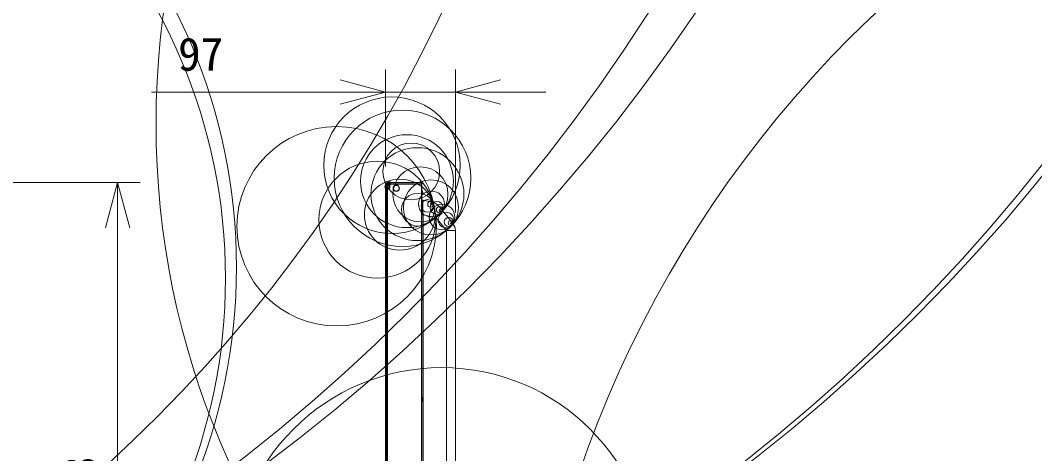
# Model space of a CAD drawing. Units: millimetres, scale not verified. Extents: x -8719 to 9525, y -18236 to 223.
# Drawn here: x 13.1 to 69.1, y 22 to 45.9 of the extents above; entities that cross this region are included whole.
import ezdxf
from ezdxf.enums import TextEntityAlignment as Align

# ---------------------------------------------------------------- set-up
doc = ezdxf.new("R2010")
doc.units = ezdxf.units.MM
doc.header["$LTSCALE"] = 0.125
for name, color, linetype, lineweight in [('0-0_0', 7, 'Continuous', 18), ('0-5_SUNPO', 3, 'Continuous', 18), ('0-6_GAIKEI', 1, 'Continuous', 18)]:
    doc.layers.add(name, color=color, linetype=linetype, lineweight=lineweight)
doc.styles.add('ＭＳ ゴシック', font='')
doc.styles.get('ＭＳ ゴシック').set_extended_font_data('MS Gothic')

# ---------------------------------------------------------------- blocks, each defined once
blk = doc.blocks.new('_Open30')
at = {"layer": '0-0_0'}
blk.add_line((0, 0), (-1, 0), dxfattribs=at)
blk.add_lwpolyline([(-1, 0.26795), (0, 0), (-1, -0.26795)], dxfattribs=at)
blk = doc.blocks.new('D3')
at = {"layer": '0-5_SUNPO'}
for p, q in [((202.9801, 350.4749), (213.2548, 350.4749)), ((212.0048, 347.9749), (212.0048, 316.5629)), ((188.4481, 314.0629), (213.2548, 314.0629))]:
    blk.add_line(p, q, dxfattribs=at)
at = {"layer": '0-5_SUNPO', "xscale": 2.5, "yscale": 2.5}
for p, rotation in [((212.0048, 350.4749), 90), ((212.0048, 314.0629), 270)]:
    blk.add_blockref('_Open30', p, dxfattribs=dict(at, rotation=rotation))
at = {"layer": '0-5_SUNPO', "color": 7, "style": 'ＭＳ ゴシック'}
blk.add_text('910.3', height=1.833, rotation=90, dxfattribs=at).set_placement((211.3798, 329.1439), align=Align.BOTTOM_LEFT)
blk = doc.blocks.new('D5')
at = {"layer": '0-5_SUNPO'}
for p, q in [((226.7988, 351.3703), (226.7988, 356.7288)), ((230.6508, 348.8344), (230.6508, 356.7288)), ((224.2988, 355.4788), (213.8821, 355.4788)), ((230.6508, 355.4788), (226.7988, 355.4788)), ((233.1508, 355.4788), (235.6508, 355.4788))]:
    blk.add_line(p, q, dxfattribs=at)
at = {"layer": '0-5_SUNPO', "xscale": 2.5, "yscale": 2.5}
blk.add_blockref('_Open30', (226.7988, 355.4788), dxfattribs=at)
at = {"layer": '0-5_SUNPO', "xscale": 2.5, "yscale": 2.5, "rotation": 180}
blk.add_blockref('_Open30', (230.6508, 355.4788), dxfattribs=at)
at = {"layer": '0-5_SUNPO', "color": 7, "style": 'ＭＳ ゴシック'}
blk.add_text('97', height=1.833, dxfattribs=at).set_placement((215.3404, 356.1038), align=Align.BOTTOM_LEFT)

msp = doc.modelspace()

# ---------------------------------------------------------------- linework, layer by layer
at = {"layer": '0-6_GAIKEI', "color": 7}
for p, q in [((35.2892, 36.974), (33.3977, 36.974)), ((35.2892, 36.889), (35.2892, 36.966)), ((33.3012, 2.7265), (33.3012, 36.8774)), ((33.3012, 36.874), (33.3014, 36.874)), ((33.3129, 36.9057), (33.3694, 36.9623)), ((33.3129, 36.8977), (33.3129, 36.8977)), ((35.3092, 36.954), (35.3092, 2.65)), ((35.3382, 36.3183), (35.3382, 36.5097)), ((35.3713, 36.0025), (35.8911, 35.8921)), ((35.8942, 35.8914), (35.8911, 35.8921)), ((35.8939, 35.8912), (35.8911, 35.8921)), ((35.8942, 35.8914), (35.8941, 35.8912)), ((36.4342, 35.4402), (36.2429, 35.6765)), ((36.4342, 35.4402), (37.0154, 34.7224)), ((37.1532, 34.3335), (37.1532, 4.0645)), ((35.3382, 30.5063), (35.3382, 30.6977)), ((35.3382, 24.9063), (35.3382, 25.0977))]:
    msp.add_line(p, q, dxfattribs=at)
at = {"layer": '0-6_GAIKEI'}
for p, q in [((33.3977, 36.966), (35.2892, 36.966)), ((33.3977, 36.966), (33.3977, 36.9625)), ((33.3129, 36.8977), (33.3687, 36.9535)), ((33.3129, 36.8864), (33.3129, 36.8864)), ((33.3694, 36.8859), (33.3687, 36.8866)), ((33.3694, 36.8859), (33.3694, 2.7181)), ((33.3974, 36.9625), (33.3885, 36.9535)), ((33.3885, 36.9064), (33.3974, 36.8975)), ((35.2892, 36.9625), (33.3977, 36.9625)), ((33.3977, 36.8975), (33.3977, 2.7065)), ((33.3977, 36.8975), (35.2892, 36.8975)), ((35.2892, 36.889), (33.3977, 36.889)), ((35.2892, 36.889), (35.2892, 2.638)), ((35.3713, 35.2024), (35.3092, 35.2024)), ((36.0824, 35.0513), (35.3713, 35.2024)), ((35.3713, 35.2024), (35.3713, 16.4931)), ((37.1532, 34.3335), (36.6636, 34.3335))]:
    msp.add_line(p, q, dxfattribs=at)
for points in [[(33.3687, 36.8866), (33.3129, 36.8864), (33.3129, 2.7176), (33.3687, 2.7173)], [(36.3171, 4.3077), (36.3171, 7.3537), (36.6636, 7.954), (36.6636, 34.3335), (36.0824, 35.0513)]]:
    msp.add_lwpolyline(points, dxfattribs=at)
for centre, radius in [((15.0296, 111.642), 111.3005), ((-35.2112, 104.1568), 103.3054), ((-35.2211, 99.3671), 98.5041), ((-6.958, 99.3586), 98.4955), ((28.1687, 98.9505), 97.3255), ((-6.9581, 98.2416), 97.3902), ((-35.3303, 80.1058), 79.2542), ((43.3565, 58.4194), 57.2368), ((65.7637, 40.2297), 45.1368), ((39.9716, 34.0919), 32.9012), ((-6.3773, 32.3101), 31.4445), ((103.1352, 0.8443), 62.4524), ((-6.38, 31.6958), 30.8419), ((33.6532, 37.9344), 3.7702), ((34.2353, 37.2157), 3.7688), ((30.5997, 34.5661), 5.5041), ((34.4783, 37.0571), 2.5657), ((35.0594, 36.3395), 2.5659), ((34.7145, 37.5907), 1.5687), ((32.8482, 34.9291), 3.2265), ((35.2234, 36.3263), 1.5221), ((34.0858, 35.2065), 1.9582), ((33.468, 36.9424), 0.1139), ((33.4358, 36.9294), 0.0791), ((33.4111, 36.9244), 0.054), ((33.4263, 36.9152), 0.0539), ((33.4218, 36.941), 0.048), ((35.8048, 35.6084), 1.5219), ((33.3996, 36.7471), 0.1421), ((33.3969, 36.7775), 0.1115), ((33.3315, 36.8956), 0.0208), ((33.3263, 36.8937), 0.0153), ((33.3234, 36.893), 0.0123), ((33.3209, 36.8928), 0.00983), ((33.3181, 36.8932), 0.007), ((33.3168, 36.8937), 0.00556), ((33.3129, 36.8865), 0.00011), ((33.4099, 36.828), 0.0706), ((33.4061, 36.8349), 0.0628), ((33.4075, 36.8355), 0.0628), ((33.3916, 36.9262), 0.0367), ((33.3972, 36.9254), 0.0401), ((33.3904, 36.933), 0.0298), ((33.4103, 36.9262), 0.0344), ((33.4083, 36.9327), 0.0321), ((33.4011, 36.9301), 0.0245), ((33.4013, 36.9298), 0.0248), ((33.8932, 36.664), 0.18), ((33.8932, 36.664), 0.16), ((35.8337, 35.7952), 0.713), ((35.0941, 35.487), 0.9117), ((35.6188, 35.6884), 0.3497), ((35.7866, 35.7789), 0.159), ((36.1183, 35.5817), 0.3573), ((35.8553, 35.8302), 0.0733), ((35.8806, 35.8582), 0.0356), ((36.4173, 35.0755), 0.71), ((36.277, 35.4834), 0.1706), ((36.6369, 34.9091), 0.4345), ((36.3532, 35.4463), 0.0858), ((36.3869, 35.4356), 0.0505), ((36.4178, 35.4298), 0.0194), ((36.42, 35.4308), 0.0171), ((36.7893, 34.8055), 0.2503), ((36.8904, 34.7488), 0.1343), ((36.9537, 34.7216), 0.0654), ((36.9829, 34.7145), 0.0354), ((37.0034, 34.7137), 0.0149), ((36.4004, 15.1804), 11.5818)]:
    msp.add_circle(centre, radius, dxfattribs=at)
at = {"layer": '0-6_GAIKEI', "color": 7}
for centre, radius, start, end in [((33.3977, 36.934), 0.04, 90, 135), ((35.2892, 36.954), 0.02, 0, 90), ((35.2892, 36.946), 0.02, 0, 90), ((33.3412, 36.8774), 0.04, 135, 180), ((35.2881, 36.4958), 0.052, 15.41366, 66.08703), ((34.9912, 36.414), 0.36, 344.58634, 15.41366), ((35.2881, 36.3321), 0.052, 293.91297, 344.58634), ((35.4092, 36.1806), 0.182, 236.67067, 258), ((35.7626, 35.2876), 0.618, 39, 77.70301), ((36.5352, 34.3335), 0.618, 0, 39), ((35.2881, 30.6838), 0.052, 15.41366, 66.08703), ((35.2881, 30.5201), 0.052, 293.91297, 344.58634), ((34.9912, 30.602), 0.36, 344.58634, 15.41366), ((35.2881, 25.0838), 0.052, 15.41366, 66.08703), ((35.2881, 24.9201), 0.052, 293.91297, 344.58634), ((34.9912, 25.002), 0.36, 344.58634, 15.41366)]:
    msp.add_arc(centre, radius, start, end, dxfattribs=at)
at = {"layer": '0-6_GAIKEI'}
for centre, radius, start, end in [((33.3977, 36.926), 0.04, 90.59597, 134.98872), ((33.3977, 36.926), 0.04, 90, 90.58469), ((33.3412, 36.8694), 0.04, 135.04095, 180), ((33.3977, 36.9345), 0.028, 90, 90.58469), ((33.3977, 36.9255), 0.028, 269.41531, 270)]:
    msp.add_arc(centre, radius, start, end, dxfattribs=at)
for centre, major_axis, ratio, start_param, end_param in [((33.3974, 36.954), (0.0001, -0.012), 0.010204, 2.3561424, 3.1415927), ((33.3412, 36.8694), (0.04, 0), 0.6, 2.3569092, 3.1415927), ((33.3885, 36.9337), (0.0198, -0.0198), 0.57735, 2.0943951, 3.1415927), ((33.3885, 36.8866), (0.0198, 0.0198), 0.57735, 1.0471976, 2.0943951), ((33.3974, 36.889), (-0.0001, -0.012), 0.010204, 3.9270429, 4.7124931), ((33.3977, 36.917), (0.04, 0), 0.7, 4.7021842, 4.712389), ((35.4092, 35.1582), (-0.0382, 0.8444), 0.042421, 6.2721416, 7.7996971)]:
    msp.add_ellipse(centre, major_axis=major_axis, ratio=ratio, start_param=start_param, end_param=end_param, dxfattribs=at)
at = {"layer": '0-6_GAIKEI', "color": 7}
for centre, ratio in [((35.2892, 36.946), 0.824264), ((35.2892, 36.8857), 0.589949), ((35.2892, 36.8857), 0.165685)]:
    msp.add_ellipse(centre, major_axis=(0.02, 0), ratio=ratio, start_param=6.2831853, end_param=7.8539816, dxfattribs=at)

# ---------------------------------------------------------------- block references
at = {"layer": '0-5_SUNPO'}
for name in ['D5', 'D3']:
    msp.add_blockref(name, (-193.4976, -313.5009), dxfattribs=at)

doc.saveas('drawing.dxf')
